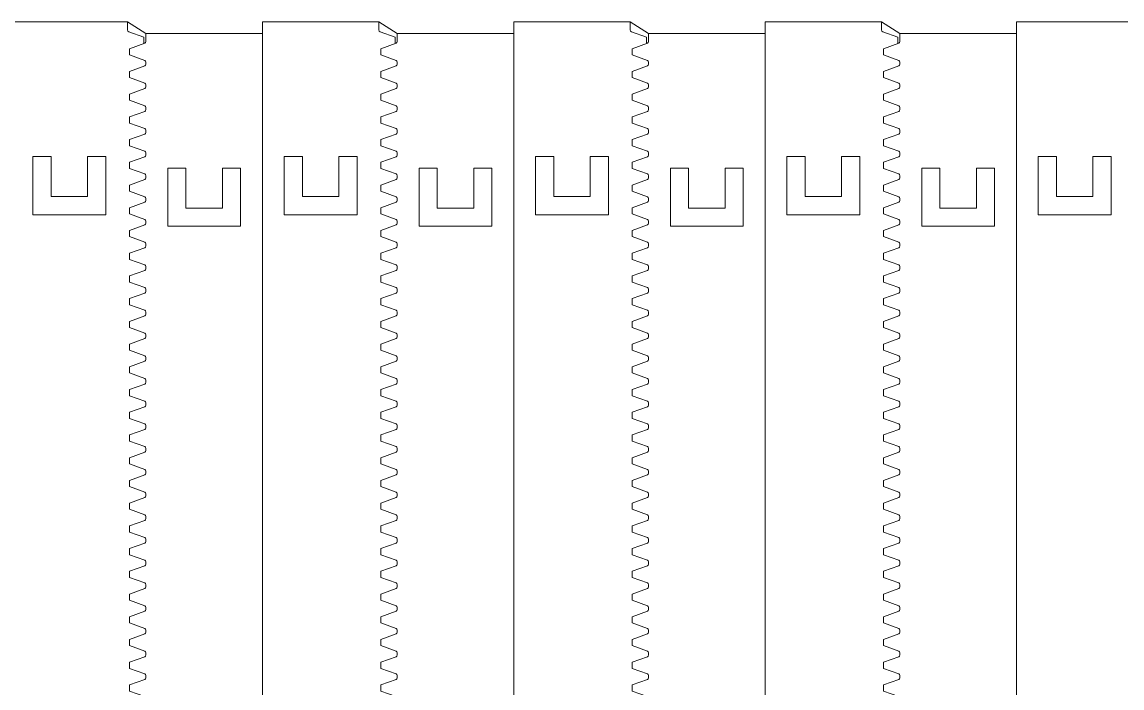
# Model space of a CAD drawing. Header units: millimetres. Extents: x -299 to 288, y -149 to 36.
# Drawn here: x -159.3 to -8.2, y -56 to 35.5 of the extents above; entities that cross this region are included whole.
import ezdxf

# ---------------------------------------------------------------- set-up
doc = ezdxf.new("R2010")
doc.units = ezdxf.units.MM
doc.header["$MEASUREMENT"] = 0
doc.layers.add('Layer 1', color=7, linetype='Continuous')

msp = doc.modelspace()

# ---------------------------------------------------------------- linework, layer by layer
at = {"layer": 'Layer 1', "color": 175, "lineweight": 18}
msp.add_lwpolyline([(-160.8153, 35.5486), (-144.8153, 35.5486), (-142.2958, 33.9712), (-126.2958, 33.9712), (-126.2958, 35.5486), (-110.2958, 35.5486), (-107.7763, 33.9712), (-91.7763, 33.9712), (-91.7763, 35.5486), (-75.7763, 35.5486), (-73.2568, 33.9712), (-57.2568, 33.9712), (-57.2568, 35.5486), (-41.2568, 35.5486), (-38.7373, 33.9712), (-22.7373, 33.9712), (-22.7373, 35.5486), (-6.7373, 35.5486)], dxfattribs=at)
at = {"layer": 'Layer 1', "color": 114, "lineweight": 9}
for points in [[(-144.8152, 34.4485), (-144.8153, 35.5486)], [(-126.2958, 35.5486), (-126.2958, -147.1182)], [(-110.2957, 34.4485), (-110.2958, 35.5486)], [(-91.7763, 35.5486), (-91.7763, -147.1182)], [(-75.7762, 34.4485), (-75.7763, 35.5486)], [(-57.2568, 35.5486), (-57.2568, -147.1182)], [(-41.2567, 34.4485), (-41.2568, 35.5486)], [(-22.7373, 35.5486), (-22.7373, -147.1182)], [(-142.5653, 32.6117), (-142.5653, 33.4545), (-144.6507, 34.2136)], [(-142.2959, 32.8711), (-142.2958, 33.9712)], [(-108.0458, 32.6117), (-108.0458, 33.4545), (-110.1312, 34.2136)], [(-107.7764, 32.8711), (-107.7763, 33.9712)], [(-73.5263, 32.6117), (-73.5263, 33.4545), (-75.6117, 34.2136)], [(-73.2569, 32.8711), (-73.2568, 33.9712)], [(-39.0068, 32.6117), (-39.0068, 33.4545), (-41.0922, 34.2136)], [(-38.7374, 32.8711), (-38.7373, 33.9712)], [(-142.4603, 30.2752), (-144.5458, 31.0343), (-144.5458, 31.8771), (-142.4603, 32.6362)], [(-107.9408, 30.2752), (-110.0263, 31.0343), (-110.0263, 31.8771), (-107.9408, 32.6362)], [(-73.4213, 30.2752), (-75.5068, 31.0343), (-75.5068, 31.8771), (-73.4213, 32.6362)], [(-38.9018, 30.2752), (-40.9873, 31.0343), (-40.9873, 31.8771), (-38.9018, 32.6362)], [(-142.4603, 27.1524), (-144.5458, 27.9114), (-144.5458, 28.7543), (-142.4603, 29.5134)], [(-142.2958, 29.7483), (-142.2958, 30.0403)], [(-107.9408, 27.1524), (-110.0263, 27.9114), (-110.0263, 28.7543), (-107.9408, 29.5134)], [(-107.7763, 29.7483), (-107.7763, 30.0403)], [(-73.4213, 27.1524), (-75.5068, 27.9114), (-75.5068, 28.7543), (-73.4213, 29.5134)], [(-73.2568, 29.7483), (-73.2568, 30.0403)], [(-38.9018, 27.1524), (-40.9873, 27.9114), (-40.9873, 28.7543), (-38.9018, 29.5134)], [(-38.7373, 29.7483), (-38.7373, 30.0403)], [(-142.4603, 24.0296), (-144.5458, 24.7886), (-144.5458, 25.6315), (-142.4603, 26.3906)], [(-142.2958, 26.6255), (-142.2958, 26.9175)], [(-107.9408, 24.0296), (-110.0263, 24.7886), (-110.0263, 25.6315), (-107.9408, 26.3906)], [(-107.7763, 26.6255), (-107.7763, 26.9175)], [(-73.4213, 24.0296), (-75.5068, 24.7886), (-75.5068, 25.6315), (-73.4213, 26.3906)], [(-73.2568, 26.6255), (-73.2568, 26.9175)], [(-38.9018, 24.0296), (-40.9873, 24.7886), (-40.9873, 25.6315), (-38.9018, 26.3906)], [(-38.7373, 26.6255), (-38.7373, 26.9175)], [(-142.4603, 20.9068), (-144.5458, 21.6658), (-144.5458, 22.5087), (-142.4603, 23.2677)], [(-142.2958, 23.5027), (-142.2958, 23.7947)], [(-107.9408, 20.9068), (-110.0263, 21.6658), (-110.0263, 22.5087), (-107.9408, 23.2677)], [(-107.7763, 23.5027), (-107.7763, 23.7947)], [(-73.4213, 20.9068), (-75.5068, 21.6658), (-75.5068, 22.5087), (-73.4213, 23.2677)], [(-73.2568, 23.5027), (-73.2568, 23.7947)], [(-38.9018, 20.9068), (-40.9873, 21.6658), (-40.9873, 22.5087), (-38.9018, 23.2677)], [(-38.7373, 23.5027), (-38.7373, 23.7947)], [(-142.4603, 17.784), (-144.5458, 18.543), (-144.5458, 19.3859), (-142.4603, 20.1449)], [(-142.2958, 20.3799), (-142.2958, 20.6718)], [(-107.9408, 17.784), (-110.0263, 18.543), (-110.0263, 19.3859), (-107.9408, 20.1449)], [(-107.7763, 20.3799), (-107.7763, 20.6718)], [(-73.4213, 17.784), (-75.5068, 18.543), (-75.5068, 19.3859), (-73.4213, 20.1449)], [(-73.2568, 20.3799), (-73.2568, 20.6718)], [(-38.9018, 17.784), (-40.9873, 18.543), (-40.9873, 19.3859), (-38.9018, 20.1449)], [(-38.7373, 20.3799), (-38.7373, 20.6718)], [(-142.4603, 14.6612), (-144.5458, 15.4202), (-144.5458, 16.2631), (-142.4603, 17.0221)], [(-142.2958, 17.2571), (-142.2958, 17.549)], [(-107.9408, 14.6612), (-110.0263, 15.4202), (-110.0263, 16.2631), (-107.9408, 17.0221)], [(-107.7763, 17.2571), (-107.7763, 17.549)], [(-73.4213, 14.6612), (-75.5068, 15.4202), (-75.5068, 16.2631), (-73.4213, 17.0221)], [(-73.2568, 17.2571), (-73.2568, 17.549)], [(-38.9018, 14.6612), (-40.9873, 15.4202), (-40.9873, 16.2631), (-38.9018, 17.0221)], [(-38.7373, 17.2571), (-38.7373, 17.549)], [(-142.4603, 11.5383), (-144.5458, 12.2974), (-144.5458, 13.1403), (-142.4603, 13.8993)], [(-142.2958, 14.1342), (-142.2958, 14.4262)], [(-107.9408, 11.5383), (-110.0263, 12.2974), (-110.0263, 13.1403), (-107.9408, 13.8993)], [(-107.7763, 14.1342), (-107.7763, 14.4262)], [(-73.4213, 11.5383), (-75.5068, 12.2974), (-75.5068, 13.1403), (-73.4213, 13.8993)], [(-73.2568, 14.1342), (-73.2568, 14.4262)], [(-38.9018, 11.5383), (-40.9873, 12.2974), (-40.9873, 13.1403), (-38.9018, 13.8993)], [(-38.7373, 14.1342), (-38.7373, 14.4262)], [(-142.4603, 8.4155), (-144.5458, 9.1746), (-144.5458, 10.0175), (-142.4603, 10.7765)], [(-142.2958, 11.0114), (-142.2958, 11.3034)], [(-107.9408, 8.4155), (-110.0263, 9.1746), (-110.0263, 10.0175), (-107.9408, 10.7765)], [(-107.7763, 11.0114), (-107.7763, 11.3034)], [(-73.4213, 8.4155), (-75.5068, 9.1746), (-75.5068, 10.0175), (-73.4213, 10.7765)], [(-73.2568, 11.0114), (-73.2568, 11.3034)], [(-38.9018, 8.4155), (-40.9873, 9.1746), (-40.9873, 10.0175), (-38.9018, 10.7765)], [(-38.7373, 11.0114), (-38.7373, 11.3034)], [(-142.4603, 5.2927), (-144.5458, 6.0518), (-144.5458, 6.8947), (-142.4603, 7.6537)], [(-142.2958, 7.8886), (-142.2958, 8.1806)], [(-107.9408, 5.2927), (-110.0263, 6.0518), (-110.0263, 6.8947), (-107.9408, 7.6537)], [(-107.7763, 7.8886), (-107.7763, 8.1806)], [(-73.4213, 5.2927), (-75.5068, 6.0518), (-75.5068, 6.8947), (-73.4213, 7.6537)], [(-73.2568, 7.8886), (-73.2568, 8.1806)], [(-38.9018, 5.2927), (-40.9873, 6.0518), (-40.9873, 6.8947), (-38.9018, 7.6537)], [(-38.7373, 7.8886), (-38.7373, 8.1806)], [(-142.2958, 4.7658), (-142.2958, 5.0578)], [(-107.7763, 4.7658), (-107.7763, 5.0578)], [(-73.2568, 4.7658), (-73.2568, 5.0578)], [(-38.7373, 4.7658), (-38.7373, 5.0578)], [(-142.4603, 2.1699), (-144.5458, 2.929), (-144.5458, 3.7718), (-142.4603, 4.5309)], [(-107.9408, 2.1699), (-110.0263, 2.929), (-110.0263, 3.7718), (-107.9408, 4.5309)], [(-73.4213, 2.1699), (-75.5068, 2.929), (-75.5068, 3.7718), (-73.4213, 4.5309)], [(-38.9018, 2.1699), (-40.9873, 2.929), (-40.9873, 3.7718), (-38.9018, 4.5309)], [(-142.2958, 1.643), (-142.2958, 1.935)], [(-107.7763, 1.643), (-107.7763, 1.935)], [(-73.2568, 1.643), (-73.2568, 1.935)], [(-38.7373, 1.643), (-38.7373, 1.935)], [(-142.4603, -0.9529), (-144.5458, -0.1938), (-144.5458, 0.649), (-142.4603, 1.4081)], [(-107.9408, -0.9529), (-110.0263, -0.1938), (-110.0263, 0.649), (-107.9408, 1.4081)], [(-73.4213, -0.9529), (-75.5068, -0.1938), (-75.5068, 0.649), (-73.4213, 1.4081)], [(-38.9018, -0.9529), (-40.9873, -0.1938), (-40.9873, 0.649), (-38.9018, 1.4081)], [(-142.2958, -1.4798), (-142.2958, -1.1878)], [(-107.7763, -1.4798), (-107.7763, -1.1878)], [(-73.2568, -1.4798), (-73.2568, -1.1878)], [(-38.7373, -1.4798), (-38.7373, -1.1878)], [(-142.4603, -4.0757), (-144.5458, -3.3166), (-144.5458, -2.4738), (-142.4603, -1.7147)], [(-107.9408, -4.0757), (-110.0263, -3.3166), (-110.0263, -2.4738), (-107.9408, -1.7147)], [(-73.4213, -4.0757), (-75.5068, -3.3166), (-75.5068, -2.4738), (-73.4213, -1.7147)], [(-38.9018, -4.0757), (-40.9873, -3.3166), (-40.9873, -2.4738), (-38.9018, -1.7147)], [(-142.2958, -4.6026), (-142.2958, -4.3106)], [(-107.7763, -4.6026), (-107.7763, -4.3106)], [(-73.2568, -4.6026), (-73.2568, -4.3106)], [(-38.7373, -4.6026), (-38.7373, -4.3106)], [(-142.4603, -7.1985), (-144.5458, -6.4394), (-144.5458, -5.5966), (-142.4603, -4.8375)], [(-107.9408, -7.1985), (-110.0263, -6.4394), (-110.0263, -5.5966), (-107.9408, -4.8375)], [(-73.4213, -7.1985), (-75.5068, -6.4394), (-75.5068, -5.5966), (-73.4213, -4.8375)], [(-38.9018, -7.1985), (-40.9873, -6.4394), (-40.9873, -5.5966), (-38.9018, -4.8375)], [(-142.2958, -7.7254), (-142.2958, -7.4334)], [(-107.7763, -7.7254), (-107.7763, -7.4334)], [(-73.2568, -7.7254), (-73.2568, -7.4334)], [(-38.7373, -7.7254), (-38.7373, -7.4334)], [(-142.4603, -10.3213), (-144.5458, -9.5622), (-144.5458, -8.7194), (-142.4603, -7.9603)], [(-107.9408, -10.3213), (-110.0263, -9.5622), (-110.0263, -8.7194), (-107.9408, -7.9603)], [(-73.4213, -10.3213), (-75.5068, -9.5622), (-75.5068, -8.7194), (-73.4213, -7.9603)], [(-38.9018, -10.3213), (-40.9873, -9.5622), (-40.9873, -8.7194), (-38.9018, -7.9603)], [(-142.2958, -10.8482), (-142.2958, -10.5562)], [(-107.7763, -10.8482), (-107.7763, -10.5562)], [(-73.2568, -10.8482), (-73.2568, -10.5562)], [(-38.7373, -10.8482), (-38.7373, -10.5562)], [(-142.4603, -13.4441), (-144.5458, -12.685), (-144.5458, -11.8422), (-142.4603, -11.0831)], [(-107.9408, -13.4441), (-110.0263, -12.685), (-110.0263, -11.8422), (-107.9408, -11.0831)], [(-73.4213, -13.4441), (-75.5068, -12.685), (-75.5068, -11.8422), (-73.4213, -11.0831)], [(-38.9018, -13.4441), (-40.9873, -12.685), (-40.9873, -11.8422), (-38.9018, -11.0831)], [(-142.4603, -16.5669), (-144.5458, -15.8079), (-144.5458, -14.965), (-142.4603, -14.2059)], [(-142.2958, -13.971), (-142.2958, -13.679)], [(-107.9408, -16.5669), (-110.0263, -15.8079), (-110.0263, -14.965), (-107.9408, -14.2059)], [(-107.7763, -13.971), (-107.7763, -13.679)], [(-73.4213, -16.5669), (-75.5068, -15.8079), (-75.5068, -14.965), (-73.4213, -14.2059)], [(-73.2568, -13.971), (-73.2568, -13.679)], [(-38.9018, -16.5669), (-40.9873, -15.8079), (-40.9873, -14.965), (-38.9018, -14.2059)], [(-38.7373, -13.971), (-38.7373, -13.679)], [(-142.4603, -19.6897), (-144.5458, -18.9307), (-144.5458, -18.0878), (-142.4603, -17.3287)], [(-142.2958, -17.0938), (-142.2958, -16.8018)], [(-107.9408, -19.6897), (-110.0263, -18.9307), (-110.0263, -18.0878), (-107.9408, -17.3287)], [(-107.7763, -17.0938), (-107.7763, -16.8018)], [(-73.4213, -19.6897), (-75.5068, -18.9307), (-75.5068, -18.0878), (-73.4213, -17.3287)], [(-73.2568, -17.0938), (-73.2568, -16.8018)], [(-38.9018, -19.6897), (-40.9873, -18.9307), (-40.9873, -18.0878), (-38.9018, -17.3287)], [(-38.7373, -17.0938), (-38.7373, -16.8018)], [(-142.4603, -22.8125), (-144.5458, -22.0535), (-144.5458, -21.2106), (-142.4603, -20.4516)], [(-142.2958, -20.2166), (-142.2958, -19.9246)], [(-107.9408, -22.8125), (-110.0263, -22.0535), (-110.0263, -21.2106), (-107.9408, -20.4516)], [(-107.7763, -20.2166), (-107.7763, -19.9246)], [(-73.4213, -22.8125), (-75.5068, -22.0535), (-75.5068, -21.2106), (-73.4213, -20.4516)], [(-73.2568, -20.2166), (-73.2568, -19.9246)], [(-38.9018, -22.8125), (-40.9873, -22.0535), (-40.9873, -21.2106), (-38.9018, -20.4516)], [(-38.7373, -20.2166), (-38.7373, -19.9246)], [(-142.4603, -25.9353), (-144.5458, -25.1763), (-144.5458, -24.3334), (-142.4603, -23.5744)], [(-142.2958, -23.3394), (-142.2958, -23.0475)], [(-107.9408, -25.9353), (-110.0263, -25.1763), (-110.0263, -24.3334), (-107.9408, -23.5744)], [(-107.7763, -23.3394), (-107.7763, -23.0475)], [(-73.4213, -25.9353), (-75.5068, -25.1763), (-75.5068, -24.3334), (-73.4213, -23.5744)], [(-73.2568, -23.3394), (-73.2568, -23.0475)], [(-38.9018, -25.9353), (-40.9873, -25.1763), (-40.9873, -24.3334), (-38.9018, -23.5744)], [(-38.7373, -23.3394), (-38.7373, -23.0475)], [(-142.4603, -29.0581), (-144.5458, -28.2991), (-144.5458, -27.4562), (-142.4603, -26.6972)], [(-142.2958, -26.4622), (-142.2958, -26.1703)], [(-107.9408, -29.0581), (-110.0263, -28.2991), (-110.0263, -27.4562), (-107.9408, -26.6972)], [(-107.7763, -26.4622), (-107.7763, -26.1703)], [(-73.4213, -29.0581), (-75.5068, -28.2991), (-75.5068, -27.4562), (-73.4213, -26.6972)], [(-73.2568, -26.4622), (-73.2568, -26.1703)], [(-38.9018, -29.0581), (-40.9873, -28.2991), (-40.9873, -27.4562), (-38.9018, -26.6972)], [(-38.7373, -26.4622), (-38.7373, -26.1703)], [(-142.4603, -32.181), (-144.5458, -31.4219), (-144.5458, -30.579), (-142.4603, -29.82)], [(-142.2958, -29.585), (-142.2958, -29.2931)], [(-107.9408, -32.181), (-110.0263, -31.4219), (-110.0263, -30.579), (-107.9408, -29.82)], [(-107.7763, -29.585), (-107.7763, -29.2931)], [(-73.4213, -32.181), (-75.5068, -31.4219), (-75.5068, -30.579), (-73.4213, -29.82)], [(-73.2568, -29.585), (-73.2568, -29.2931)], [(-38.9018, -32.181), (-40.9873, -31.4219), (-40.9873, -30.579), (-38.9018, -29.82)], [(-38.7373, -29.585), (-38.7373, -29.2931)], [(-142.4603, -35.3038), (-144.5458, -34.5447), (-144.5458, -33.7018), (-142.4603, -32.9428)], [(-142.2958, -32.7079), (-142.2958, -32.4159)], [(-107.9408, -35.3038), (-110.0263, -34.5447), (-110.0263, -33.7018), (-107.9408, -32.9428)], [(-107.7763, -32.7079), (-107.7763, -32.4159)], [(-73.4213, -35.3038), (-75.5068, -34.5447), (-75.5068, -33.7018), (-73.4213, -32.9428)], [(-73.2568, -32.7079), (-73.2568, -32.4159)], [(-38.9018, -35.3038), (-40.9873, -34.5447), (-40.9873, -33.7018), (-38.9018, -32.9428)], [(-38.7373, -32.7079), (-38.7373, -32.4159)], [(-142.4603, -38.4266), (-144.5458, -37.6675), (-144.5458, -36.8246), (-142.4603, -36.0656)], [(-142.2958, -35.8307), (-142.2958, -35.5387)], [(-107.9408, -38.4266), (-110.0263, -37.6675), (-110.0263, -36.8246), (-107.9408, -36.0656)], [(-107.7763, -35.8307), (-107.7763, -35.5387)], [(-73.4213, -38.4266), (-75.5068, -37.6675), (-75.5068, -36.8246), (-73.4213, -36.0656)], [(-73.2568, -35.8307), (-73.2568, -35.5387)], [(-38.9018, -38.4266), (-40.9873, -37.6675), (-40.9873, -36.8246), (-38.9018, -36.0656)], [(-38.7373, -35.8307), (-38.7373, -35.5387)], [(-142.4603, -41.5494), (-144.5458, -40.7903), (-144.5458, -39.9475), (-142.4603, -39.1884)], [(-142.2958, -38.9535), (-142.2958, -38.6615)], [(-107.9408, -41.5494), (-110.0263, -40.7903), (-110.0263, -39.9475), (-107.9408, -39.1884)], [(-107.7763, -38.9535), (-107.7763, -38.6615)], [(-73.4213, -41.5494), (-75.5068, -40.7903), (-75.5068, -39.9475), (-73.4213, -39.1884)], [(-73.2568, -38.9535), (-73.2568, -38.6615)], [(-38.9018, -41.5494), (-40.9873, -40.7903), (-40.9873, -39.9475), (-38.9018, -39.1884)], [(-38.7373, -38.9535), (-38.7373, -38.6615)], [(-142.2958, -42.0763), (-142.2958, -41.7843)], [(-107.7763, -42.0763), (-107.7763, -41.7843)], [(-73.2568, -42.0763), (-73.2568, -41.7843)], [(-38.7373, -42.0763), (-38.7373, -41.7843)], [(-142.4603, -44.6722), (-144.5458, -43.9131), (-144.5458, -43.0703), (-142.4603, -42.3112)], [(-107.9408, -44.6722), (-110.0263, -43.9131), (-110.0263, -43.0703), (-107.9408, -42.3112)], [(-73.4213, -44.6722), (-75.5068, -43.9131), (-75.5068, -43.0703), (-73.4213, -42.3112)], [(-38.9018, -44.6722), (-40.9873, -43.9131), (-40.9873, -43.0703), (-38.9018, -42.3112)], [(-142.2958, -45.1991), (-142.2958, -44.9071)], [(-107.7763, -45.1991), (-107.7763, -44.9071)], [(-73.2568, -45.1991), (-73.2568, -44.9071)], [(-38.7373, -45.1991), (-38.7373, -44.9071)], [(-142.4603, -47.795), (-144.5458, -47.0359), (-144.5458, -46.1931), (-142.4603, -45.434)], [(-107.9408, -47.795), (-110.0263, -47.0359), (-110.0263, -46.1931), (-107.9408, -45.434)], [(-73.4213, -47.795), (-75.5068, -47.0359), (-75.5068, -46.1931), (-73.4213, -45.434)], [(-38.9018, -47.795), (-40.9873, -47.0359), (-40.9873, -46.1931), (-38.9018, -45.434)], [(-142.2958, -48.3219), (-142.2958, -48.0299)], [(-107.7763, -48.3219), (-107.7763, -48.0299)], [(-73.2568, -48.3219), (-73.2568, -48.0299)], [(-38.7373, -48.3219), (-38.7373, -48.0299)], [(-142.4603, -50.9178), (-144.5458, -50.1587), (-144.5458, -49.3159), (-142.4603, -48.5568)], [(-107.9408, -50.9178), (-110.0263, -50.1587), (-110.0263, -49.3159), (-107.9408, -48.5568)], [(-73.4213, -50.9178), (-75.5068, -50.1587), (-75.5068, -49.3159), (-73.4213, -48.5568)], [(-38.9018, -50.9178), (-40.9873, -50.1587), (-40.9873, -49.3159), (-38.9018, -48.5568)], [(-142.2958, -51.4447), (-142.2958, -51.1527)], [(-107.7763, -51.4447), (-107.7763, -51.1527)], [(-73.2568, -51.4447), (-73.2568, -51.1527)], [(-38.7373, -51.4447), (-38.7373, -51.1527)], [(-142.4603, -54.0406), (-144.5458, -53.2815), (-144.5458, -52.4387), (-142.4603, -51.6796)], [(-107.9408, -54.0406), (-110.0263, -53.2815), (-110.0263, -52.4387), (-107.9408, -51.6796)], [(-73.4213, -54.0406), (-75.5068, -53.2815), (-75.5068, -52.4387), (-73.4213, -51.6796)], [(-38.9018, -54.0406), (-40.9873, -53.2815), (-40.9873, -52.4387), (-38.9018, -51.6796)], [(-142.2958, -54.5675), (-142.2958, -54.2755)], [(-107.7763, -54.5675), (-107.7763, -54.2755)], [(-73.2568, -54.5675), (-73.2568, -54.2755)], [(-38.7373, -54.5675), (-38.7373, -54.2755)], [(-142.4603, -57.1634), (-144.5458, -56.4043), (-144.5458, -55.5615), (-142.4603, -54.8024)], [(-107.9408, -57.1634), (-110.0263, -56.4043), (-110.0263, -55.5615), (-107.9408, -54.8024)], [(-73.4213, -57.1634), (-75.5068, -56.4043), (-75.5068, -55.5615), (-73.4213, -54.8024)], [(-38.9018, -57.1634), (-40.9873, -56.4043), (-40.9873, -55.5615), (-38.9018, -54.8024)]]:
    msp.add_lwpolyline(points, dxfattribs=at)
at = {"layer": 'Layer 1', "color": 240, "lineweight": 9}
for points in [[(-157.8153, 17.0504), (-155.3153, 17.0504), (-155.3153, 11.5504), (-150.3153, 11.5504), (-150.3153, 17.0504), (-147.8153, 17.0504), (-147.8153, 9.0504), (-157.8153, 9.0504), (-157.8153, 17.0504)], [(-123.2958, 17.0504), (-120.7958, 17.0504), (-120.7958, 11.5504), (-115.7958, 11.5504), (-115.7958, 17.0504), (-113.2958, 17.0504), (-113.2958, 9.0504), (-123.2958, 9.0504), (-123.2958, 17.0504)], [(-88.7763, 17.0504), (-86.2763, 17.0504), (-86.2763, 11.5504), (-81.2763, 11.5504), (-81.2763, 17.0504), (-78.7763, 17.0504), (-78.7763, 9.0504), (-88.7763, 9.0504), (-88.7763, 17.0504)], [(-54.2568, 17.0504), (-51.7568, 17.0504), (-51.7568, 11.5504), (-46.7568, 11.5504), (-46.7568, 17.0504), (-44.2568, 17.0504), (-44.2568, 9.0504), (-54.2568, 9.0504), (-54.2568, 17.0504)], [(-19.7373, 17.0504), (-17.2373, 17.0504), (-17.2373, 11.5504), (-12.2373, 11.5504), (-12.2373, 17.0504), (-9.7373, 17.0504), (-9.7373, 9.0504), (-19.7373, 9.0504), (-19.7373, 17.0504)], [(-129.2958, 15.473), (-131.7958, 15.473), (-131.7958, 9.973), (-136.7958, 9.973), (-136.7958, 15.473), (-139.2958, 15.473), (-139.2958, 7.473), (-129.2958, 7.473), (-129.2958, 15.473)], [(-94.7763, 15.473), (-97.2763, 15.473), (-97.2763, 9.973), (-102.2763, 9.973), (-102.2763, 15.473), (-104.7763, 15.473), (-104.7763, 7.473), (-94.7763, 7.473), (-94.7763, 15.473)], [(-60.2568, 15.473), (-62.7568, 15.473), (-62.7568, 9.973), (-67.7568, 9.973), (-67.7568, 15.473), (-70.2568, 15.473), (-70.2568, 7.473), (-60.2568, 7.473), (-60.2568, 15.473)], [(-25.7373, 15.473), (-28.2373, 15.473), (-28.2373, 9.973), (-33.2373, 9.973), (-33.2373, 15.473), (-35.7373, 15.473), (-35.7373, 7.473), (-25.7373, 7.473), (-25.7373, 15.473)]]:
    msp.add_lwpolyline(points, dxfattribs=at)
at = {"layer": 'Layer 1', "color": 114, "lineweight": 9}
for points in [[(-144.6507, 34.2136), (-144.7494, 34.2495), (-144.8151, 34.3434), (-144.8152, 34.4485)], [(-110.1312, 34.2136), (-110.2299, 34.2495), (-110.2956, 34.3434), (-110.2957, 34.4485)], [(-75.6117, 34.2136), (-75.7104, 34.2495), (-75.7761, 34.3434), (-75.7762, 34.4485)], [(-41.0922, 34.2136), (-41.1909, 34.2495), (-41.2566, 34.3434), (-41.2567, 34.4485)], [(-142.4603, 32.6362), (-142.3617, 32.6721), (-142.296, 32.766), (-142.2959, 32.8711)], [(-107.9408, 32.6362), (-107.8422, 32.6721), (-107.7765, 32.766), (-107.7764, 32.8711)], [(-73.4213, 32.6362), (-73.3227, 32.6721), (-73.257, 32.766), (-73.2569, 32.8711)], [(-38.9018, 32.6362), (-38.8032, 32.6721), (-38.7375, 32.766), (-38.7374, 32.8711)], [(-142.2958, 30.0403), (-142.296, 30.1454), (-142.3617, 30.2392), (-142.4603, 30.2752)], [(-107.7763, 30.0403), (-107.7765, 30.1454), (-107.8422, 30.2392), (-107.9408, 30.2752)], [(-73.2568, 30.0403), (-73.257, 30.1454), (-73.3227, 30.2392), (-73.4213, 30.2752)], [(-38.7373, 30.0403), (-38.7375, 30.1454), (-38.8032, 30.2392), (-38.9018, 30.2752)], [(-142.4603, 29.5134), (-142.3617, 29.5493), (-142.296, 29.6432), (-142.2958, 29.7483)], [(-107.9408, 29.5134), (-107.8422, 29.5493), (-107.7765, 29.6432), (-107.7763, 29.7483)], [(-73.4213, 29.5134), (-73.3227, 29.5493), (-73.257, 29.6432), (-73.2568, 29.7483)], [(-38.9018, 29.5134), (-38.8032, 29.5493), (-38.7375, 29.6432), (-38.7373, 29.7483)], [(-142.2958, 26.9175), (-142.296, 27.0226), (-142.3617, 27.1164), (-142.4603, 27.1524)], [(-142.4603, 26.3906), (-142.3617, 26.4265), (-142.296, 26.5204), (-142.2958, 26.6255)], [(-107.7763, 26.9175), (-107.7765, 27.0226), (-107.8422, 27.1164), (-107.9408, 27.1524)], [(-107.9408, 26.3906), (-107.8422, 26.4265), (-107.7765, 26.5204), (-107.7763, 26.6255)], [(-73.2568, 26.9175), (-73.257, 27.0226), (-73.3227, 27.1164), (-73.4213, 27.1524)], [(-73.4213, 26.3906), (-73.3227, 26.4265), (-73.257, 26.5204), (-73.2568, 26.6255)], [(-38.7373, 26.9175), (-38.7375, 27.0226), (-38.8032, 27.1164), (-38.9018, 27.1524)], [(-38.9018, 26.3906), (-38.8032, 26.4265), (-38.7375, 26.5204), (-38.7373, 26.6255)], [(-142.2958, 23.7947), (-142.296, 23.8998), (-142.3617, 23.9936), (-142.4603, 24.0296)], [(-142.4603, 23.2677), (-142.3617, 23.3037), (-142.296, 23.3976), (-142.2958, 23.5027)], [(-107.7763, 23.7947), (-107.7765, 23.8998), (-107.8422, 23.9936), (-107.9408, 24.0296)], [(-107.9408, 23.2677), (-107.8422, 23.3037), (-107.7765, 23.3976), (-107.7763, 23.5027)], [(-73.2568, 23.7947), (-73.257, 23.8998), (-73.3227, 23.9936), (-73.4213, 24.0296)], [(-73.4213, 23.2677), (-73.3227, 23.3037), (-73.257, 23.3976), (-73.2568, 23.5027)], [(-38.7373, 23.7947), (-38.7375, 23.8998), (-38.8032, 23.9936), (-38.9018, 24.0296)], [(-38.9018, 23.2677), (-38.8032, 23.3037), (-38.7375, 23.3976), (-38.7373, 23.5027)], [(-142.2958, 20.6718), (-142.296, 20.7769), (-142.3617, 20.8708), (-142.4603, 20.9068)], [(-142.4603, 20.1449), (-142.3617, 20.1809), (-142.296, 20.2748), (-142.2958, 20.3799)], [(-107.7763, 20.6718), (-107.7765, 20.7769), (-107.8422, 20.8708), (-107.9408, 20.9068)], [(-107.9408, 20.1449), (-107.8422, 20.1809), (-107.7765, 20.2748), (-107.7763, 20.3799)], [(-73.2568, 20.6718), (-73.257, 20.7769), (-73.3227, 20.8708), (-73.4213, 20.9068)], [(-73.4213, 20.1449), (-73.3227, 20.1809), (-73.257, 20.2748), (-73.2568, 20.3799)], [(-38.7373, 20.6718), (-38.7375, 20.7769), (-38.8032, 20.8708), (-38.9018, 20.9068)], [(-38.9018, 20.1449), (-38.8032, 20.1809), (-38.7375, 20.2748), (-38.7373, 20.3799)], [(-142.2958, 17.549), (-142.296, 17.6541), (-142.3617, 17.748), (-142.4603, 17.784)], [(-142.4603, 17.0221), (-142.3617, 17.0581), (-142.296, 17.152), (-142.2958, 17.2571)], [(-107.7763, 17.549), (-107.7765, 17.6541), (-107.8422, 17.748), (-107.9408, 17.784)], [(-107.9408, 17.0221), (-107.8422, 17.0581), (-107.7765, 17.152), (-107.7763, 17.2571)], [(-73.2568, 17.549), (-73.257, 17.6541), (-73.3227, 17.748), (-73.4213, 17.784)], [(-73.4213, 17.0221), (-73.3227, 17.0581), (-73.257, 17.152), (-73.2568, 17.2571)], [(-38.7373, 17.549), (-38.7375, 17.6541), (-38.8032, 17.748), (-38.9018, 17.784)], [(-38.9018, 17.0221), (-38.8032, 17.0581), (-38.7375, 17.152), (-38.7373, 17.2571)], [(-142.2958, 14.4262), (-142.296, 14.5313), (-142.3617, 14.6252), (-142.4603, 14.6612)], [(-142.4603, 13.8993), (-142.3617, 13.9353), (-142.296, 14.0292), (-142.2958, 14.1342)], [(-107.7763, 14.4262), (-107.7765, 14.5313), (-107.8422, 14.6252), (-107.9408, 14.6612)], [(-107.9408, 13.8993), (-107.8422, 13.9353), (-107.7765, 14.0292), (-107.7763, 14.1342)], [(-73.2568, 14.4262), (-73.257, 14.5313), (-73.3227, 14.6252), (-73.4213, 14.6612)], [(-73.4213, 13.8993), (-73.3227, 13.9353), (-73.257, 14.0292), (-73.2568, 14.1342)], [(-38.7373, 14.4262), (-38.7375, 14.5313), (-38.8032, 14.6252), (-38.9018, 14.6612)], [(-38.9018, 13.8993), (-38.8032, 13.9353), (-38.7375, 14.0292), (-38.7373, 14.1342)], [(-142.2958, 11.3034), (-142.296, 11.4085), (-142.3617, 11.5024), (-142.4603, 11.5383)], [(-142.4603, 10.7765), (-142.3617, 10.8125), (-142.296, 10.9063), (-142.2958, 11.0114)], [(-107.7763, 11.3034), (-107.7765, 11.4085), (-107.8422, 11.5024), (-107.9408, 11.5383)], [(-107.9408, 10.7765), (-107.8422, 10.8125), (-107.7765, 10.9063), (-107.7763, 11.0114)], [(-73.2568, 11.3034), (-73.257, 11.4085), (-73.3227, 11.5024), (-73.4213, 11.5383)], [(-73.4213, 10.7765), (-73.3227, 10.8125), (-73.257, 10.9063), (-73.2568, 11.0114)], [(-38.7373, 11.3034), (-38.7375, 11.4085), (-38.8032, 11.5024), (-38.9018, 11.5383)], [(-38.9018, 10.7765), (-38.8032, 10.8125), (-38.7375, 10.9063), (-38.7373, 11.0114)], [(-142.2958, 8.1806), (-142.296, 8.2857), (-142.3617, 8.3796), (-142.4603, 8.4155)], [(-142.4603, 7.6537), (-142.3617, 7.6897), (-142.296, 7.7835), (-142.2958, 7.8886)], [(-107.7763, 8.1806), (-107.7765, 8.2857), (-107.8422, 8.3796), (-107.9408, 8.4155)], [(-107.9408, 7.6537), (-107.8422, 7.6897), (-107.7765, 7.7835), (-107.7763, 7.8886)], [(-73.2568, 8.1806), (-73.257, 8.2857), (-73.3227, 8.3796), (-73.4213, 8.4155)], [(-73.4213, 7.6537), (-73.3227, 7.6897), (-73.257, 7.7835), (-73.2568, 7.8886)], [(-38.7373, 8.1806), (-38.7375, 8.2857), (-38.8032, 8.3796), (-38.9018, 8.4155)], [(-38.9018, 7.6537), (-38.8032, 7.6897), (-38.7375, 7.7835), (-38.7373, 7.8886)], [(-142.2958, 5.0578), (-142.296, 5.1629), (-142.3617, 5.2568), (-142.4603, 5.2927)], [(-142.4603, 4.5309), (-142.3617, 4.5669), (-142.296, 4.6607), (-142.2958, 4.7658)], [(-107.7763, 5.0578), (-107.7765, 5.1629), (-107.8422, 5.2568), (-107.9408, 5.2927)], [(-107.9408, 4.5309), (-107.8422, 4.5669), (-107.7765, 4.6607), (-107.7763, 4.7658)], [(-73.2568, 5.0578), (-73.257, 5.1629), (-73.3227, 5.2568), (-73.4213, 5.2927)], [(-73.4213, 4.5309), (-73.3227, 4.5669), (-73.257, 4.6607), (-73.2568, 4.7658)], [(-38.7373, 5.0578), (-38.7375, 5.1629), (-38.8032, 5.2568), (-38.9018, 5.2927)], [(-38.9018, 4.5309), (-38.8032, 4.5669), (-38.7375, 4.6607), (-38.7373, 4.7658)], [(-142.2958, 1.935), (-142.296, 2.0401), (-142.3617, 2.134), (-142.4603, 2.1699)], [(-142.4603, 1.4081), (-142.3617, 1.444), (-142.296, 1.5379), (-142.2958, 1.643)], [(-107.7763, 1.935), (-107.7765, 2.0401), (-107.8422, 2.134), (-107.9408, 2.1699)], [(-107.9408, 1.4081), (-107.8422, 1.444), (-107.7765, 1.5379), (-107.7763, 1.643)], [(-73.2568, 1.935), (-73.257, 2.0401), (-73.3227, 2.134), (-73.4213, 2.1699)], [(-73.4213, 1.4081), (-73.3227, 1.444), (-73.257, 1.5379), (-73.2568, 1.643)], [(-38.7373, 1.935), (-38.7375, 2.0401), (-38.8032, 2.134), (-38.9018, 2.1699)], [(-38.9018, 1.4081), (-38.8032, 1.444), (-38.7375, 1.5379), (-38.7373, 1.643)], [(-142.2958, -1.1878), (-142.296, -1.0827), (-142.3617, -0.9888), (-142.4603, -0.9529)], [(-142.4603, -1.7147), (-142.3617, -1.6788), (-142.296, -1.5849), (-142.2958, -1.4798)], [(-107.7763, -1.1878), (-107.7765, -1.0827), (-107.8422, -0.9888), (-107.9408, -0.9529)], [(-107.9408, -1.7147), (-107.8422, -1.6788), (-107.7765, -1.5849), (-107.7763, -1.4798)], [(-73.2568, -1.1878), (-73.257, -1.0827), (-73.3227, -0.9888), (-73.4213, -0.9529)], [(-73.4213, -1.7147), (-73.3227, -1.6788), (-73.257, -1.5849), (-73.2568, -1.4798)], [(-38.7373, -1.1878), (-38.7375, -1.0827), (-38.8032, -0.9888), (-38.9018, -0.9529)], [(-38.9018, -1.7147), (-38.8032, -1.6788), (-38.7375, -1.5849), (-38.7373, -1.4798)], [(-142.2958, -4.3106), (-142.296, -4.2055), (-142.3617, -4.1116), (-142.4603, -4.0757)], [(-107.7763, -4.3106), (-107.7765, -4.2055), (-107.8422, -4.1116), (-107.9408, -4.0757)], [(-73.2568, -4.3106), (-73.257, -4.2055), (-73.3227, -4.1116), (-73.4213, -4.0757)], [(-38.7373, -4.3106), (-38.7375, -4.2055), (-38.8032, -4.1116), (-38.9018, -4.0757)], [(-142.4603, -4.8375), (-142.3617, -4.8016), (-142.296, -4.7077), (-142.2958, -4.6026)], [(-107.9408, -4.8375), (-107.8422, -4.8016), (-107.7765, -4.7077), (-107.7763, -4.6026)], [(-73.4213, -4.8375), (-73.3227, -4.8016), (-73.257, -4.7077), (-73.2568, -4.6026)], [(-38.9018, -4.8375), (-38.8032, -4.8016), (-38.7375, -4.7077), (-38.7373, -4.6026)], [(-142.2958, -7.4334), (-142.296, -7.3283), (-142.3617, -7.2344), (-142.4603, -7.1985)], [(-107.7763, -7.4334), (-107.7765, -7.3283), (-107.8422, -7.2344), (-107.9408, -7.1985)], [(-73.2568, -7.4334), (-73.257, -7.3283), (-73.3227, -7.2344), (-73.4213, -7.1985)], [(-38.7373, -7.4334), (-38.7375, -7.3283), (-38.8032, -7.2344), (-38.9018, -7.1985)], [(-142.4603, -7.9603), (-142.3617, -7.9244), (-142.296, -7.8305), (-142.2958, -7.7254)], [(-107.9408, -7.9603), (-107.8422, -7.9244), (-107.7765, -7.8305), (-107.7763, -7.7254)], [(-73.4213, -7.9603), (-73.3227, -7.9244), (-73.257, -7.8305), (-73.2568, -7.7254)], [(-38.9018, -7.9603), (-38.8032, -7.9244), (-38.7375, -7.8305), (-38.7373, -7.7254)], [(-142.2958, -10.5562), (-142.296, -10.4511), (-142.3617, -10.3572), (-142.4603, -10.3213)], [(-107.7763, -10.5562), (-107.7765, -10.4511), (-107.8422, -10.3572), (-107.9408, -10.3213)], [(-73.2568, -10.5562), (-73.257, -10.4511), (-73.3227, -10.3572), (-73.4213, -10.3213)], [(-38.7373, -10.5562), (-38.7375, -10.4511), (-38.8032, -10.3572), (-38.9018, -10.3213)], [(-142.4603, -11.0831), (-142.3617, -11.0472), (-142.296, -10.9533), (-142.2958, -10.8482)], [(-107.9408, -11.0831), (-107.8422, -11.0472), (-107.7765, -10.9533), (-107.7763, -10.8482)], [(-73.4213, -11.0831), (-73.3227, -11.0472), (-73.257, -10.9533), (-73.2568, -10.8482)], [(-38.9018, -11.0831), (-38.8032, -11.0472), (-38.7375, -10.9533), (-38.7373, -10.8482)], [(-142.2958, -13.679), (-142.296, -13.5739), (-142.3617, -13.4801), (-142.4603, -13.4441)], [(-107.7763, -13.679), (-107.7765, -13.5739), (-107.8422, -13.4801), (-107.9408, -13.4441)], [(-73.2568, -13.679), (-73.257, -13.5739), (-73.3227, -13.4801), (-73.4213, -13.4441)], [(-38.7373, -13.679), (-38.7375, -13.5739), (-38.8032, -13.4801), (-38.9018, -13.4441)], [(-142.4603, -14.2059), (-142.3617, -14.17), (-142.296, -14.0761), (-142.2958, -13.971)], [(-107.9408, -14.2059), (-107.8422, -14.17), (-107.7765, -14.0761), (-107.7763, -13.971)], [(-73.4213, -14.2059), (-73.3227, -14.17), (-73.257, -14.0761), (-73.2568, -13.971)], [(-38.9018, -14.2059), (-38.8032, -14.17), (-38.7375, -14.0761), (-38.7373, -13.971)], [(-142.2958, -16.8018), (-142.296, -16.6967), (-142.3617, -16.6029), (-142.4603, -16.5669)], [(-107.7763, -16.8018), (-107.7765, -16.6967), (-107.8422, -16.6029), (-107.9408, -16.5669)], [(-73.2568, -16.8018), (-73.257, -16.6967), (-73.3227, -16.6029), (-73.4213, -16.5669)], [(-38.7373, -16.8018), (-38.7375, -16.6967), (-38.8032, -16.6029), (-38.9018, -16.5669)], [(-142.4603, -17.3287), (-142.3617, -17.2928), (-142.296, -17.1989), (-142.2958, -17.0938)], [(-107.9408, -17.3287), (-107.8422, -17.2928), (-107.7765, -17.1989), (-107.7763, -17.0938)], [(-73.4213, -17.3287), (-73.3227, -17.2928), (-73.257, -17.1989), (-73.2568, -17.0938)], [(-38.9018, -17.3287), (-38.8032, -17.2928), (-38.7375, -17.1989), (-38.7373, -17.0938)], [(-142.2958, -19.9246), (-142.296, -19.8195), (-142.3617, -19.7257), (-142.4603, -19.6897)], [(-142.4603, -20.4516), (-142.3617, -20.4156), (-142.296, -20.3217), (-142.2958, -20.2166)], [(-107.7763, -19.9246), (-107.7765, -19.8195), (-107.8422, -19.7257), (-107.9408, -19.6897)], [(-107.9408, -20.4516), (-107.8422, -20.4156), (-107.7765, -20.3217), (-107.7763, -20.2166)], [(-73.2568, -19.9246), (-73.257, -19.8195), (-73.3227, -19.7257), (-73.4213, -19.6897)], [(-73.4213, -20.4516), (-73.3227, -20.4156), (-73.257, -20.3217), (-73.2568, -20.2166)], [(-38.7373, -19.9246), (-38.7375, -19.8195), (-38.8032, -19.7257), (-38.9018, -19.6897)], [(-38.9018, -20.4516), (-38.8032, -20.4156), (-38.7375, -20.3217), (-38.7373, -20.2166)], [(-142.2958, -23.0475), (-142.296, -22.9424), (-142.3617, -22.8485), (-142.4603, -22.8125)], [(-142.4603, -23.5744), (-142.3617, -23.5384), (-142.296, -23.4445), (-142.2958, -23.3394)], [(-107.7763, -23.0475), (-107.7765, -22.9424), (-107.8422, -22.8485), (-107.9408, -22.8125)], [(-107.9408, -23.5744), (-107.8422, -23.5384), (-107.7765, -23.4445), (-107.7763, -23.3394)], [(-73.2568, -23.0475), (-73.257, -22.9424), (-73.3227, -22.8485), (-73.4213, -22.8125)], [(-73.4213, -23.5744), (-73.3227, -23.5384), (-73.257, -23.4445), (-73.2568, -23.3394)], [(-38.7373, -23.0475), (-38.7375, -22.9424), (-38.8032, -22.8485), (-38.9018, -22.8125)], [(-38.9018, -23.5744), (-38.8032, -23.5384), (-38.7375, -23.4445), (-38.7373, -23.3394)], [(-142.2958, -26.1703), (-142.296, -26.0652), (-142.3617, -25.9713), (-142.4603, -25.9353)], [(-142.4603, -26.6972), (-142.3617, -26.6612), (-142.296, -26.5673), (-142.2958, -26.4622)], [(-107.7763, -26.1703), (-107.7765, -26.0652), (-107.8422, -25.9713), (-107.9408, -25.9353)], [(-107.9408, -26.6972), (-107.8422, -26.6612), (-107.7765, -26.5673), (-107.7763, -26.4622)], [(-73.2568, -26.1703), (-73.257, -26.0652), (-73.3227, -25.9713), (-73.4213, -25.9353)], [(-73.4213, -26.6972), (-73.3227, -26.6612), (-73.257, -26.5673), (-73.2568, -26.4622)], [(-38.7373, -26.1703), (-38.7375, -26.0652), (-38.8032, -25.9713), (-38.9018, -25.9353)], [(-38.9018, -26.6972), (-38.8032, -26.6612), (-38.7375, -26.5673), (-38.7373, -26.4622)], [(-142.2958, -29.2931), (-142.296, -29.188), (-142.3617, -29.0941), (-142.4603, -29.0581)], [(-142.4603, -29.82), (-142.3617, -29.784), (-142.296, -29.6901), (-142.2958, -29.585)], [(-107.7763, -29.2931), (-107.7765, -29.188), (-107.8422, -29.0941), (-107.9408, -29.0581)], [(-107.9408, -29.82), (-107.8422, -29.784), (-107.7765, -29.6901), (-107.7763, -29.585)], [(-73.2568, -29.2931), (-73.257, -29.188), (-73.3227, -29.0941), (-73.4213, -29.0581)], [(-73.4213, -29.82), (-73.3227, -29.784), (-73.257, -29.6901), (-73.2568, -29.585)], [(-38.7373, -29.2931), (-38.7375, -29.188), (-38.8032, -29.0941), (-38.9018, -29.0581)], [(-38.9018, -29.82), (-38.8032, -29.784), (-38.7375, -29.6901), (-38.7373, -29.585)], [(-142.2958, -32.4159), (-142.296, -32.3108), (-142.3617, -32.2169), (-142.4603, -32.181)], [(-142.4603, -32.9428), (-142.3617, -32.9068), (-142.296, -32.813), (-142.2958, -32.7079)], [(-107.7763, -32.4159), (-107.7765, -32.3108), (-107.8422, -32.2169), (-107.9408, -32.181)], [(-107.9408, -32.9428), (-107.8422, -32.9068), (-107.7765, -32.813), (-107.7763, -32.7079)], [(-73.2568, -32.4159), (-73.257, -32.3108), (-73.3227, -32.2169), (-73.4213, -32.181)], [(-73.4213, -32.9428), (-73.3227, -32.9068), (-73.257, -32.813), (-73.2568, -32.7079)], [(-38.7373, -32.4159), (-38.7375, -32.3108), (-38.8032, -32.2169), (-38.9018, -32.181)], [(-38.9018, -32.9428), (-38.8032, -32.9068), (-38.7375, -32.813), (-38.7373, -32.7079)], [(-142.2958, -35.5387), (-142.296, -35.4336), (-142.3617, -35.3397), (-142.4603, -35.3038)], [(-142.4603, -36.0656), (-142.3617, -36.0296), (-142.296, -35.9358), (-142.2958, -35.8307)], [(-107.7763, -35.5387), (-107.7765, -35.4336), (-107.8422, -35.3397), (-107.9408, -35.3038)], [(-107.9408, -36.0656), (-107.8422, -36.0296), (-107.7765, -35.9358), (-107.7763, -35.8307)], [(-73.2568, -35.5387), (-73.257, -35.4336), (-73.3227, -35.3397), (-73.4213, -35.3038)], [(-73.4213, -36.0656), (-73.3227, -36.0296), (-73.257, -35.9358), (-73.2568, -35.8307)], [(-38.7373, -35.5387), (-38.7375, -35.4336), (-38.8032, -35.3397), (-38.9018, -35.3038)], [(-38.9018, -36.0656), (-38.8032, -36.0296), (-38.7375, -35.9358), (-38.7373, -35.8307)], [(-142.2958, -38.6615), (-142.296, -38.5564), (-142.3617, -38.4625), (-142.4603, -38.4266)], [(-142.4603, -39.1884), (-142.3617, -39.1524), (-142.296, -39.0586), (-142.2958, -38.9535)], [(-107.7763, -38.6615), (-107.7765, -38.5564), (-107.8422, -38.4625), (-107.9408, -38.4266)], [(-107.9408, -39.1884), (-107.8422, -39.1524), (-107.7765, -39.0586), (-107.7763, -38.9535)], [(-73.2568, -38.6615), (-73.257, -38.5564), (-73.3227, -38.4625), (-73.4213, -38.4266)], [(-73.4213, -39.1884), (-73.3227, -39.1524), (-73.257, -39.0586), (-73.2568, -38.9535)], [(-38.7373, -38.6615), (-38.7375, -38.5564), (-38.8032, -38.4625), (-38.9018, -38.4266)], [(-38.9018, -39.1884), (-38.8032, -39.1524), (-38.7375, -39.0586), (-38.7373, -38.9535)], [(-142.2958, -41.7843), (-142.296, -41.6792), (-142.3617, -41.5853), (-142.4603, -41.5494)], [(-142.4603, -42.3112), (-142.3617, -42.2753), (-142.296, -42.1814), (-142.2958, -42.0763)], [(-107.7763, -41.7843), (-107.7765, -41.6792), (-107.8422, -41.5853), (-107.9408, -41.5494)], [(-107.9408, -42.3112), (-107.8422, -42.2753), (-107.7765, -42.1814), (-107.7763, -42.0763)], [(-73.2568, -41.7843), (-73.257, -41.6792), (-73.3227, -41.5853), (-73.4213, -41.5494)], [(-73.4213, -42.3112), (-73.3227, -42.2753), (-73.257, -42.1814), (-73.2568, -42.0763)], [(-38.7373, -41.7843), (-38.7375, -41.6792), (-38.8032, -41.5853), (-38.9018, -41.5494)], [(-38.9018, -42.3112), (-38.8032, -42.2753), (-38.7375, -42.1814), (-38.7373, -42.0763)], [(-142.2958, -44.9071), (-142.296, -44.802), (-142.3617, -44.7081), (-142.4603, -44.6722)], [(-142.4603, -45.434), (-142.3617, -45.3981), (-142.296, -45.3042), (-142.2958, -45.1991)], [(-107.7763, -44.9071), (-107.7765, -44.802), (-107.8422, -44.7081), (-107.9408, -44.6722)], [(-107.9408, -45.434), (-107.8422, -45.3981), (-107.7765, -45.3042), (-107.7763, -45.1991)], [(-73.2568, -44.9071), (-73.257, -44.802), (-73.3227, -44.7081), (-73.4213, -44.6722)], [(-73.4213, -45.434), (-73.3227, -45.3981), (-73.257, -45.3042), (-73.2568, -45.1991)], [(-38.7373, -44.9071), (-38.7375, -44.802), (-38.8032, -44.7081), (-38.9018, -44.6722)], [(-38.9018, -45.434), (-38.8032, -45.3981), (-38.7375, -45.3042), (-38.7373, -45.1991)], [(-142.2958, -48.0299), (-142.296, -47.9248), (-142.3617, -47.8309), (-142.4603, -47.795)], [(-142.4603, -48.5568), (-142.3617, -48.5209), (-142.296, -48.427), (-142.2958, -48.3219)], [(-107.7763, -48.0299), (-107.7765, -47.9248), (-107.8422, -47.8309), (-107.9408, -47.795)], [(-107.9408, -48.5568), (-107.8422, -48.5209), (-107.7765, -48.427), (-107.7763, -48.3219)], [(-73.2568, -48.0299), (-73.257, -47.9248), (-73.3227, -47.8309), (-73.4213, -47.795)], [(-73.4213, -48.5568), (-73.3227, -48.5209), (-73.257, -48.427), (-73.2568, -48.3219)], [(-38.7373, -48.0299), (-38.7375, -47.9248), (-38.8032, -47.8309), (-38.9018, -47.795)], [(-38.9018, -48.5568), (-38.8032, -48.5209), (-38.7375, -48.427), (-38.7373, -48.3219)], [(-142.2958, -51.1527), (-142.296, -51.0476), (-142.3617, -50.9537), (-142.4603, -50.9178)], [(-107.7763, -51.1527), (-107.7765, -51.0476), (-107.8422, -50.9537), (-107.9408, -50.9178)], [(-73.2568, -51.1527), (-73.257, -51.0476), (-73.3227, -50.9537), (-73.4213, -50.9178)], [(-38.7373, -51.1527), (-38.7375, -51.0476), (-38.8032, -50.9537), (-38.9018, -50.9178)], [(-142.4603, -51.6796), (-142.3617, -51.6437), (-142.296, -51.5498), (-142.2958, -51.4447)], [(-107.9408, -51.6796), (-107.8422, -51.6437), (-107.7765, -51.5498), (-107.7763, -51.4447)], [(-73.4213, -51.6796), (-73.3227, -51.6437), (-73.257, -51.5498), (-73.2568, -51.4447)], [(-38.9018, -51.6796), (-38.8032, -51.6437), (-38.7375, -51.5498), (-38.7373, -51.4447)], [(-142.2958, -54.2755), (-142.296, -54.1704), (-142.3617, -54.0765), (-142.4603, -54.0406)], [(-107.7763, -54.2755), (-107.7765, -54.1704), (-107.8422, -54.0765), (-107.9408, -54.0406)], [(-73.2568, -54.2755), (-73.257, -54.1704), (-73.3227, -54.0765), (-73.4213, -54.0406)], [(-38.7373, -54.2755), (-38.7375, -54.1704), (-38.8032, -54.0765), (-38.9018, -54.0406)], [(-142.4603, -54.8024), (-142.3617, -54.7665), (-142.296, -54.6726), (-142.2958, -54.5675)], [(-107.9408, -54.8024), (-107.8422, -54.7665), (-107.7765, -54.6726), (-107.7763, -54.5675)], [(-73.4213, -54.8024), (-73.3227, -54.7665), (-73.257, -54.6726), (-73.2568, -54.5675)], [(-38.9018, -54.8024), (-38.8032, -54.7665), (-38.7375, -54.6726), (-38.7373, -54.5675)]]:
    msp.add_open_spline(points, degree=3, dxfattribs=at)

doc.saveas('drawing.dxf')
